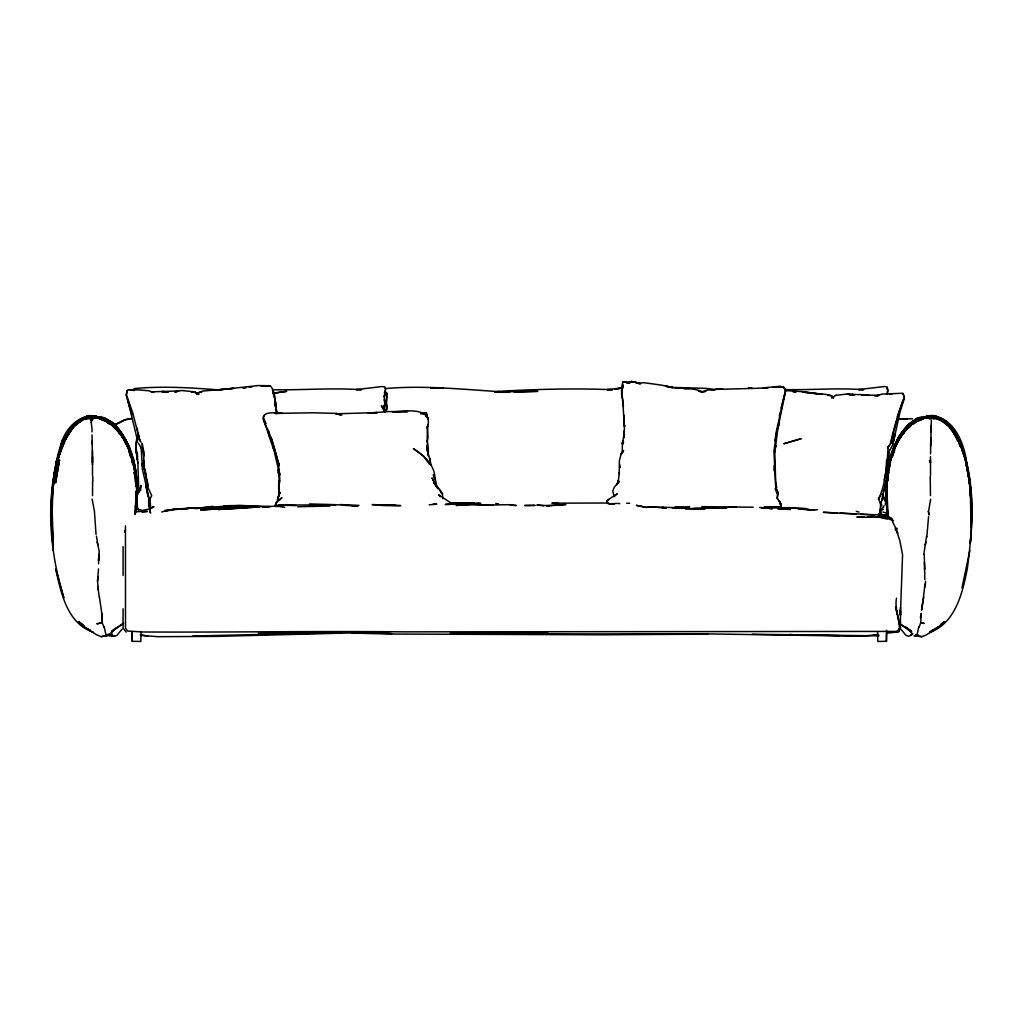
<?xml version="1.0" encoding="UTF-8"?>
<svg xmlns="http://www.w3.org/2000/svg" width="1023" height="1023" viewBox="0 0 1023 1023"><rect width="100%" height="100%" fill="white"/><g stroke="black" fill="none" stroke-linecap="round" stroke-linejoin="round"><path stroke-width="1.5" d="M123.08 575.476L123.08 546.653M132.057 633.365L132.133 641.306L140.816 641.459L141.084 631.907M886.583 633.365L886.506 641.306L877.824 641.459L877.555 631.907M897.005 528.469L896.762 531.423L899.844 540.707L902.567 554.786L900.406 615.194L900.406 609.772M900.406 615.194L900.419 607.509M92.479 475.299L92.518 450.44M123.08 608.723L123.054 628.275L126.264 632.112M930.227 476.27L930.47 495.631M622.368 384.354L622.355 387.819L623.365 385.223L621.575 388.446L621.639 395.185L622.675 398.574L624.337 426.821L624.644 425.031L623.992 434.788L622.355 443.739L622.253 453.24L622.585 452.025L621.038 454.404L619.388 460.798L619.184 473.828L619.375 472.6L618.199 481.807L618.378 480.388L616.818 484.723L619.26 481.373L614.337 487.14L612.764 490.976L614.081 496.424M624.222 437.678L624.247 431.156M92.479 464.608L92.032 434.916M92.748 480.708L92.773 476.27M888.527 472.23L886.468 487.511L887.158 506.845L887.069 481.424L888.578 470.887M930.508 459.8L930.521 475.299M930.546 453.931L930.879 437.678M92.505 462.741L92.556 456.706M924.472 562.471L924.664 569.312L924.242 554.517M884.115 479.928L886.391 470.49L888.22 446.642L887.772 448.138M135.944 512.51C139.23 484.237 137.312 452.409 118.681 429.353L118.553 429.238M136.238 491.219L135.189 513.738M886.059 481.155L886.302 502.907L887.504 515.554M135.151 514.531L136.225 491.513M931.071 431.885L931.339 420.159M931.058 431.744L931.25 425.811M896.532 598.135C894.064 609.427 901.263 620.45 899.038 631.408L896.391 631.83L900.419 627.687L900.521 611.613M930.585 446.245L931.326 425.133M136.34 491.897L135.573 507.498M136.954 503.009L137.223 481.283L133.284 458.074M926.748 537.625L928.59 516.513M136.366 492.114L135.969 502.856L135.944 492.14M930.687 443.611L930.789 440.977M135.727 506.897L136.353 491.986M135.829 507.063C139.32 473.892 131.916 423.253 92.39 415.683L91.712 416.578L91.06 415.543C77.569 417.205 67.019 427.64 62.377 440.069C52.876 467.754 50.14 497.651 51.623 526.794M624.183 424.686L623.851 415.223M925.227 586.78L925.534 581.256M52.672 489.71L51.495 508.827C52.838 481.347 54.385 450.67 72.07 428.126M971.083 530.847L970.29 543.392C972.515 520.234 972.643 496.756 968.679 473.777M148.309 485.912L144.038 467.14L143.552 450.516L143.757 456.168L142.197 443.291L142.888 451.463M442.857 498.687L442.499 493.585L440.146 490.58L441.322 492.485M880.547 514.339L880.24 509.544L880.547 514.339L880.982 509.569M98.822 556.32L98.477 560.681L99.039 554.364M98.361 589.875L97.556 581.179L98.528 568.916M929.69 632.534C955.61 622.905 962.4 593.161 967.259 569.031C972.86 526.589 976.505 480.644 959.331 440.312L962.873 449.698M97.556 581.179L97.939 576.716M885.355 504.723L885.649 501.296L883.105 495.746M135.049 513.687L135.305 510.528M887.619 392.87L887.849 390.274L886.762 388.535M887.926 469.736L889.345 450.401L888.488 452.435L892.759 444.967L900.125 411.655L904.37 398.42L902.925 393.791M885.445 485.119L886.302 502.907L886.11 485.81M56.265 463.688L56.559 460.58L56.201 463.509M914.664 635.5L916.698 636.344L918.846 626.677M888.079 516.577C883.898 482.562 886.941 421.629 931.429 416.412L928.884 416.31L929.626 416.297L918.091 419.686L928.296 416.233M776.662 429.852L774.871 440.721M922.784 601.46L921.582 610.181L923.692 597.061M53.388 486.002L53.72 482.856M54.398 476.552L54.743 473.406M136.954 436.246L135.663 448.074L136.315 450.504L135.918 447.332L137.069 459.711M149.486 498.61L149.345 499.774L142.491 469.455L141.123 447.371M136.66 440.76L135.982 446.22L137.862 463.138M886.532 487.255L888.488 471.245L886.532 487.255L887.158 507.076M893.169 431.565L890.33 443.816L888.156 446.923L890.867 443.547L897.644 416.323L903.948 398.203L904.051 395.786L902.734 393.254L881.89 394.098L877.555 395.466L878.974 395.21L861.954 395.223L868.808 394.904L847.351 394.239L851.098 394.725L847.901 393.906L835.65 395.389M886.468 487.511L888.386 472.396M894.166 438.829L894.869 433.778L892.644 443.944L894.332 437.588M133.834 390.735L134.115 388.587C162.836 385.876 192.273 387.781 221.058 390.095M773.976 467.664L774.296 465.248M52.864 488.265C56.84 462.997 60.152 423.803 89.73 416.246M888.373 473.815L886.685 486.206L886.954 502.958M384.175 408.177L384.853 403.446L384.149 399.699M386.055 403.139L386.988 396.566L386.362 394.43M53.158 486.539L56.009 466.565L54.513 473.918L57.953 458.304L57.544 459.864L65.127 440.453M106.558 634.644L106.302 636.344L111.533 632.789L115.714 628.365L113.131 630.117M923.168 599.798L924.958 584.082M54.833 473.828L52.621 488.367L54.654 475.081M926.531 536.154L925.316 544.76L925.892 541.909M55.229 470.465L55.702 467.511M56.188 464.57L56.674 461.616M888.565 472.409L886.685 486.206L888.092 515.247M879.908 496.385L878.463 499.16C884.32 487.28 886.11 473.112 886.557 459.941M920.393 617.815L921.173 613.378L920.726 622.713L919.127 627.163M136.98 442.345L137.709 438.164M606.933 501.232C605.693 505.055 612.406 503.495 614.324 504.224M623.084 444.072L623.544 441.514M885.522 475.337L886.391 470.49M882.427 496.718L882.875 494.262M887.938 472.805L881.084 503.124L880.944 501.961L881.864 506.027M91.188 422.627L92.3 418.522L94.231 418.445C88.502 418.049 93.042 428.1 91.929 431.885M277.361 499.62L279.356 495.017L279.126 496.168M883.424 493.968L882.222 500.055L882.504 498.687M427.23 450.58L427.154 444.02M384.264 396.08L385.556 389.827L385.006 386.963L382.039 386.541L356.234 389.597L361.324 389.725C331.721 387.691 302.156 390.249 272.399 389.737M886.813 394.52L887.785 389.827L887.235 386.963L884.268 386.541L858.463 389.597L863.553 389.725C837.594 387.704 811.738 390.159 785.626 389.571M125.458 525.784L125.497 628.16L127.645 631.038L142.696 631.984C229.843 632.444 317.028 630.961 404.072 631.856L899.038 631.408L900.099 626.281L899.959 627.457L895.649 607.035L897.427 614.542M925.214 544.696L923.922 554.082M961.952 587.905L969.817 550.579M887.964 466.296L888.578 463.47M888.872 469.467L890.458 462.051M930.649 499.25L928.564 511.295L929.14 515.004L928.181 511.308M55.14 472.37L55.817 469.301M784.82 393.804L780.997 408.1M427.205 441.54L427.345 427.282L427.154 428.087L428.202 424.545M60.127 449.698L62.377 440.069L59.922 449.609L63.669 440.312C44.449 490.081 48.337 547.51 63.835 597.854L55.741 569.031C60.869 592.496 67.122 623.787 93.489 632.278M896.263 421.003L893.591 430.312M385.901 411.463L387.231 405.377L386.566 407.832L386.566 393.919M384.367 392.973L384.878 390.888M888.859 469.762L890.342 463.828M777.749 428.752L779.513 422.333L776.828 430.248M57.62 459.276L58.695 455.171M384.277 397.052L385.39 392.87M56.917 460.145L58.784 453.176M883.309 491.794L883.974 489.365M91.801 416.604L92.044 415.734L94.551 415.811L104.806 419.596L110.88 423.445L104.41 420.095M60.779 449.826L58.068 459.353L59.705 453.931M892.222 456.897L894.409 449.468M912.708 633.429L912.414 634.401L910.764 634.49M779.321 415.811L780.958 410.415M886.34 641.459L886.596 630.36M889.486 459.225C894.46 441.77 904.102 422.103 923.104 417.128M897.273 416.693L898.603 412.793M899.051 411.489L903.028 400.044M60.715 450.747L57.314 460.286L54.385 473.713L60.408 449.455L68.873 432L65.638 439.353M892.286 456.961L894.844 449.826M899.038 631.408L900.419 627.687L897.644 631.984L886.647 633.199M61.278 448.47L64.232 440.338L69.18 431.987L64.117 440.389L72.812 427.243M92.287 416.719L91.993 417.435M90.612 418.484L91.686 416.233C101.929 417.179 111.456 422.87 117.683 431.015L112.274 425.952M124.512 532.267L125.471 529.824M137.082 495.618L140.241 489.326L140.842 485.234L140.586 490.605M149.985 497.485L148.565 502.677L149.933 509.147L148.591 500.631L148.731 503.175M276.21 503.521L276.862 502.076L275.277 504.48L275.507 506.475L281.146 506.436L278.947 506.129L284.752 507.318M62.237 446.961L64.232 442.601M91.495 416.617L92.044 415.734M899.268 439.749C904.728 427.627 916.851 416.233 930.725 416.502M66.342 437.524L68.95 432.051M896.596 528.098L895.534 530.285L895.202 527.062L892.478 521.704L893.488 520.541C882.286 514.556 868.911 518.316 856.852 517.024L864.448 517.126M898.347 439.033L894.14 447.562L887.977 467.933C891.596 449.762 899.025 429.085 916.749 420.351L910.585 423.829L904.191 430.504M898.693 440.005L894.959 447.55C899.025 437.78 904.562 427.946 913.667 422.09M894.856 447.984L898.821 440.043M905.687 430.108L899.473 438.714L904.997 430.363L910.189 425.555M65.638 438.931L67.007 436.463M878.463 499.16L879.371 497.536L878.693 498.917L880.598 504.659L879.908 512.779M931.224 416.796L931.94 415.543C954.702 418.356 964.293 443.343 966.697 463.368M884.038 505.848L882.951 507.74L880.803 508.763M104.154 626.677L106.302 636.344L107.249 634.529M69.615 431.246L73.336 425.312L64.232 440.338L60.741 449.327L69.116 431.706L64.244 440.401L69.155 431.719L64.909 440.248C70.318 430.9 76.763 421.054 87.364 417.154M122.006 629.196L116.967 635.321L114.678 636.268L111.622 635.27M899.473 438.714L906.225 428.816M899.191 437.818L901.685 434.161M904.447 429.238L897.529 438.905C903.629 429.021 911.941 419.468 924.076 417.499M931.454 417.218L932.196 416.182L931.672 416.693M899.307 438.752L905.329 430.402L912.043 423.727L918.744 419.507L911.646 424.008M905.572 430.082L899.46 438.266L905.355 430.414M70.638 430.363L72.441 428.036M69.602 430.683L74.257 424.698L80.063 420.427M905.317 428.931L903.092 431.143L911.992 422.282L908.654 425.606M127.491 390.454L126.059 395.07L131.954 414.647L127.632 399.469L136.724 437.281M905.342 430.568C911.583 422.473 920.917 416.732 931.109 415.491L931.825 416.898M903.092 431.143L909.741 424.302L918.91 419.635M607.56 500.925L608.711 499.569M911.519 423.906L904.268 430.581L898.539 438.905L893.859 448.227C899.92 433.049 911.787 418.739 928.743 416.041L918.488 419.724L928.449 415.811L931.288 416.553L930.61 415.683L928.27 415.888L924.089 417.218L918.143 419.622L911.608 423.854L918.296 419.775L928.232 416.63M909.843 425.606L912.12 423.394L918.59 420.095M91.341 418.458L90.689 419.072L91.392 420.325M930.598 417.077L932.106 415.722L934.114 415.709L944.881 421.757M910.687 425.977L905.189 431.092L899.268 438.624C906.915 427.755 917.222 417.103 931.314 416.233L932.388 418.484M197.439 393.484L202.656 391.067L233.5 388.344L215.891 390.223M930.968 417.09L931.979 416.182M77.914 421.693L79.922 419.903M74.922 424.404L80.126 419.724M264.535 415.197L263.205 417.333L263.282 419.238L269.049 435.466L268.397 431.489L268.755 435.427L273.844 449.851L273.435 447.946L278.614 470.081L278.358 468.956L278.384 473.444L278.486 469.352L279.369 483.572L279.688 480.426L278.588 484.825L278.959 495.899M931.966 416.131L934.856 415.568L943.449 419.762M90.625 415.798L85.203 417.333L78.119 421.86L80.318 419.89L88.937 415.798L90.894 415.722L91.955 416.732M78.119 421.77L80.318 419.89M89.96 416.885L90.983 416.016L93.86 416.489M78.017 422.179L80.254 420.3M614.158 496.705L617.227 493.725L606.805 500.656C606.191 506.219 616.396 502.319 619.772 503.712M77.94 421.949L84.039 418.317M78.004 421.898L80.318 420.044M932.375 415.798L938.129 417.269L934.728 416.514L943.078 420.21L948.909 424.443C946.416 417.269 919.946 414.213 937.81 417.077C954.919 424.366 961.147 444.072 965.584 460.542L962.234 449.468M917.171 418.266L908.258 424.993L917.171 418.266L920.47 417.141L924.204 417.985M930.239 416.834L931.684 415.734M81.354 420.913L75.063 425.606C79.257 422.039 84.704 415.926 90.791 418.509L91.725 420.121M931.595 417.09L932.324 416.54M123.387 623.595L111.52 631.651M940.981 624.056L944.638 621.524L939.702 626.498L929.984 631.562M923.437 417.461C911.224 419.417 903.053 429.877 897.222 439.967L904.089 429.698L897.503 439.634C903.04 429.519 911.148 418.241 923.628 417.346M123.566 623.16L111.788 631.101M912.043 423.727L923.718 417.525M627.662 383.229L631.702 381.451L639.925 383.395L631.114 381.464L639.567 383.152L644.004 382.692L661.293 385.108L672.584 387.474L665.947 386.234C677.84 389.712 690.666 386.656 702.136 391.643L708.006 389.916L714.003 390.108M91.085 417.256L92.108 416.63C99.078 416.63 105.497 420.376 110.765 424.647L104.499 420.248L98.86 418.228M913.079 424.161L915.649 422.589M915.93 420.3L909.741 423.906L919.178 419.456M85.178 417.461L81.495 419.583L89.27 416.208M932.605 630.36L939.472 626.396L944.28 621.677L937.516 627.879L939.472 626.396L926.071 635.04L921.787 636.677L918.718 636.408L915.751 634.529L916.698 636.344M910.841 424.059L920.419 419.264M79.551 419.762L88.144 415.568L91.034 416.131M80.216 420.133L88.502 416.259L90.088 415.926L90.42 416.847M81.444 419.839L83.912 418.484M924.28 417.614L911.493 423.445C917.516 419.635 924.344 415.913 931.633 415.965L932.733 416.949M917.644 420.325L910.956 423.893L922.081 418.356M917.541 420.312L911.276 423.599L921.774 418.637M87.837 417.205L74.794 424.941L64.909 440.248C69.27 429.2 77.505 417.55 90.088 415.926L90.369 416.924M94.717 416.975L97.914 416.911M115.74 424.673L125.279 419.865L131.596 418.433M90.638 416.988C99.231 414.558 108.425 420.977 114.41 426.578M918.168 419.878L910.125 423.982L903.667 430.632L910.125 423.982L916.94 419.468L926.761 416.451M914.652 420.543L913.424 421.144L918.347 419.289M114.538 424.66L124.461 419.826L131.775 418.484M85.178 417.371L79.602 419.89L73.848 424.519L79.922 420.21L90.088 415.926M880.112 510.746L883.412 509.288M85.178 418.727L89.755 417.333L85.548 419.123M913.59 420.913L920.674 418.369M79.909 420.095L83.745 418.471M918.232 421.016L922.541 419.289M630.488 381.809L627.035 383.177L629.925 382.333L622.636 381.835L621.856 395.466L623.467 406.86M924.485 418.138L928.654 416.578M924.907 418.241C908.015 424.545 929.357 414.494 931.748 417.896M932.618 416.578L933.909 416.118M924.14 418.228L918.283 420.261L928.181 416.693L931.915 417.256L927.247 417.844M911.378 635.27L908.322 636.268L905.675 635.053L900.994 629.196M85.28 417.742L90.804 416.745M161.749 512.011C178.437 506.948 195.815 509.301 212.874 506.347M913.987 635.999L918.079 634.784M85.139 417.806L88.911 416.681M705.832 391.361L702.085 392.448L698.21 390.914M420.709 413.919L426.501 412.96L427.831 419.072M109.013 635.999L114.154 635.692M712.379 390.364C714.924 388.19 731.931 389.584 716.65 389.188M385.159 388.587C426.476 384.929 468.291 390.032 509.62 392.282M889.46 394.494L891.992 393.842M150.151 508.942L142.35 510.4L139.141 509.428M90.842 416.962L93.119 416.412M88.055 416.502L85.165 417.218L88.451 415.965L90.229 416.08L90.945 417.231L91.776 416.092L99.052 417.614L91.507 416.911M85.037 419.034L90.05 418.56M177.823 391.093L181.953 390.543L194.664 391.835L198.922 394.52L194.766 392.052L198.002 394.098L197.324 394.008L198.321 393.446L196.902 394.315L199.191 392.308L201.736 392.09M175.611 391.579L178.45 390.952L151.455 391.86L153.667 392.41L148.54 390.76L138.744 389.904L128.924 389.661L126.929 390.633L126.481 394.852L132.785 412.985L139.742 440.44L137.785 432.448L138.476 434.685M174.933 392.244L177.145 391.771M763.248 388.292L765.843 387.73M933.155 418.982C938.871 417.384 944.203 421.783 947.937 425.606L941.646 420.913L933.245 417.333L939.178 419.315L935.559 417.819L933.014 418.049M878.629 634.656L861.251 636.268L708.121 633.902L489.403 633.928M919.639 418.356L920.79 418.113M340.045 504.825L283.78 505.081M215.84 390.198L258.039 385.556L270.289 385.761C276.389 392.73 274.778 403.535 276.542 412.128M420.913 413.113L426.31 412.883M89.858 416.412L91.431 416.144M243.103 388.305L246.134 387.807M249.164 387.308L252.195 386.822M925.994 417.896L931.454 417.077L931.94 418.011M107.786 634.439L112.325 634.132M192.081 508.009L164.703 510.451M90.408 416.604L92.761 416.271M273.934 393.164L286.76 391.336L273.039 393.164M429.238 504.863L436.731 504.134L432.998 504.237M853.272 395.108L849.039 394.52M622.521 387.986L614.964 389.021L622.687 388.049M933.283 416.246L937.81 417.077L934.945 416.502M164.55 511.027L174.268 509.109L173.526 509.185L183.488 509.288L190.713 508.035L188.296 508.162M925.086 416.911L928.283 416.975M878.143 634.477L873.412 635.053L877.785 634.529M137.12 511.807L142.964 511.129M924.626 418.113L928.398 417.678M212.324 506.59L197.055 508.572L189.907 508.073M622.713 387.896L607.278 389.597L612.368 389.725C574.056 388.126 535.464 389.239 497.101 391.425M101.213 636.677L105.932 635.59L101.213 636.677L96.507 634.695L83.426 626.549L78.72 621.677L84.398 626.281L78.362 621.524L82.019 624.056M141.967 511.871L147.159 511.347M169.294 510.387L170.24 510.298L164.741 510.809M762.953 507.753L779.347 507.267L780.792 506.526L779.91 502.114L777.109 498.227L777.851 492.408L775.792 488.483L773.938 450.9L777.352 426.975L785.613 390.032L784.13 387.282L780.025 386.246L760.115 388.203L722.276 389.251M217.567 506.705L239.663 505.49L270.596 506.628M765.191 388.062L768.209 387.807M91.571 416.514L94.116 416.31L93.374 416.297L104.909 419.686L94.704 416.233M92.275 416.502C99.039 415.939 105.484 419.737 110.88 423.445M217.042 506.948L239.126 505.797L268.538 506.858M395.748 505.311L385.236 505.362M622.815 381.924L629.989 382.96M812.863 510.055L817.556 509.697M261.121 386.157L269.919 385.914M297.719 506.743L329.879 506.078M672.213 507.92L705.052 508.917L685.308 508.942M392.384 411.783C403.088 411.694 414.878 408.65 424.737 414.098C428.765 417.103 429.2 422.678 427.333 427.013L427.512 426.271L428.036 437.716L427.128 442.128L427.307 440.9L428.126 446.143L427.473 449.941L427.128 446.105L428.432 451.169L428.151 454.877L427.397 450.708L430.235 460.619M281.632 505.912L262.502 506.756M546.768 505.886L565.821 504.531L547.215 505.643L549.568 505.707L536.845 505.03L543.788 505.835M773.132 387.257L782.838 387.065L785.766 390.236L778.004 427.755L774.795 452.23L775.715 483.789L775.728 483.009L776.329 489.39L777.876 492.958L775.997 488.943L778.068 492.523L777.314 498.508L780.127 502.319L781.009 506.756L763.657 507.753M278.218 505.196L285.174 504.748L275.647 505.503L276.619 501.602L281.939 497.638L278.78 500.886L277.617 497.549L280.085 492.651L279.484 494.096L279.01 482.255L279.778 479.212C279.573 462.652 273.947 446.437 268.512 430.836C258.704 413.433 263.346 411.63 282.195 413.292L275.059 413.407L312.59 412.793L336.401 413.394L341.823 415.095M371.183 412.96L368.152 413.151L388.28 411.566L407.55 411.655L393.881 411.719M374.201 412.768L377.231 412.589L335.761 413.816L340.531 414.942M932.311 416.719L934.255 416.604C945.802 419.967 953.653 429.877 957.72 440.747C953.091 430.862 946.224 421.144 935.636 417.154M471.322 503.802L479.186 503.354M228.602 508.981L259.599 506.871L217.963 509.467L228.602 508.981L216.582 508.214L220.687 508.853M447.946 504.403L449.992 503.84L449.596 502.101L438.598 494.787L440.056 496.73M480.823 503.188L445.235 504.441L465.465 503.968M341.772 632.7L192.823 635.986M514.275 392.295L537.817 391.336L494.454 391.886L508.111 392.321M142.018 511.73L147.146 511.538M686.305 506.986L689.297 506.871M684.438 388.753L689.259 388.587M932.196 416.745L937.797 417.333L944.715 421.949M212.694 507.139L218.858 506.922M673.876 507.932L681.625 507.664L661.843 507.318L666.229 507.958M211.863 507.715L245.558 507.152M254.868 505.886C244.433 505.733 234.369 505.298 223.935 505.874M689.592 506.82L674.822 507.382L683.351 506.973M764.13 507.779L771.444 507.574L763.606 507.74M99.5 417.205L102.53 417.141L107.325 420.057M311.785 505.311L314.867 505.247M91.367 415.965C118.502 417.742 130.931 447.435 134.998 470.785L127.696 446.181L122.21 435.645L127.696 446.181L132.031 458.33L128.374 448.01M752.25 634.234L878.974 635.846M90.152 416.259L88.221 416.284L80.126 420.568L74.794 424.941L80.421 420.415L88.745 416.604L90.689 416.719M470.964 503.022L454.148 503.201L474.301 502.92M211.812 507.843L243.014 506.628L233.436 507.766L198.181 507.868M701.816 506.654L753.222 507.203M558.2 503.15L551.883 503.175L607.867 503.009M708.312 634.145L602.47 634.784L391.157 634.055L349.508 632.981L216.633 636.396L157.683 636.677L141.251 635.436M285.238 505.081L291.619 505.068M493.329 505.093L487.101 505.106L508.431 504.697L516.334 505.503L510.387 505.157M258.32 633.263L326.861 632.521L292.936 633.263M389.264 633.263L352.014 633.263L371.592 633.263M450.273 633.263L548.034 633.263L516.513 633.224M309.547 503.93L335.403 504.659M724.246 506.743L736.419 506.909M188.462 508.137L191.518 508.15M381.157 505.452L400.735 505.618L372.321 504.71M497.6 392.244L503.623 392.321M932.848 416.259L934.779 416.284C941.838 419.379 948.359 423.893 952.477 430.542L946.428 423.484L935.163 417.205M449.596 502.664L467.907 502.907M867.491 517.165L879.652 517.331L887.414 519.109M748.184 388.229L752.161 388.292L748.772 388.229M912.516 418.855L897.005 418.829L907.299 418.931M789.296 634.503L792.429 634.58M801.866 634.784L839.563 635.615M847.428 635.794L861.571 636.101M285.059 505.336L296.299 505.592M626.677 503.226L629.669 503.303M365.109 632.738L391.566 633.544M671.19 387.385L706.049 388.382L716.062 389.571M764.296 507.114L806.06 508.661L779.743 507.689M930.7 418.522L928.769 418.445L930.968 418.816M764.271 507.127L767.519 507.255M772.275 507.421L776.649 507.574M806.776 509.377L798.413 509.07L813.835 510.042L806.776 509.377L810.587 509.799M382.385 505.068L372.474 504.544M130.087 390.121L132.875 390.249M874.844 396.016L877.939 396.17M343.05 505.285L357.807 506.04L351.746 505.694M837.338 513.06L823.362 512.318L878.169 514.901L887.964 516.423L892.158 518.456M840.446 513.226L855.982 514.058M860.65 514.313L874.627 515.055M836.175 395.21L831.494 397.857L833.106 397.359L832.108 396.796M781.7 508.917L790.447 509.467L777.825 508.661L780.242 508.815M931.493 416.911L928.526 416.693L932.017 416.016L933.04 416.885M759.501 507.472L772.365 508.687L762.493 507.702M761.035 507.625L768.631 508.29M422.103 413.215L421.195 413.126L424.737 414.098L427.985 418.305L425.964 415.504L426.987 417.231L426.923 415.057M932.043 416.796L924.69 417.039L932.017 416.016L923.948 417.614L931.224 416.092L932.055 417.167L932.771 416.08C945.457 417.179 953.743 429.404 958.167 440.338L950.162 427.345M921.787 636.677L916.698 635.526M94.602 417.678L98.374 418.113M896.391 631.83L897.644 631.984M495.759 503.482L498.482 503.815M879.051 515.387L886.941 516.832M358.983 505.388L340.595 504.608L346.183 505.17M827.722 395.21L831.277 395.671L833.592 397.998M930.239 416.271L932.592 416.604M92.94 415.696L105.267 419.724L111.597 423.586L105.459 420.312M97.006 417.896L91.546 417.077L90.689 419.072L91.252 417.896L93.835 417.205L98.016 417.653L103.643 420.057L98.093 418.241M785.178 390.569L803.029 391.707L822.032 394.379L802.249 391.745C811.955 394.558 822.645 392.474 831.955 396.029L833.515 397.653M793.209 391.975L795.792 392.372M96.239 416.451C121.251 420.747 131.136 448.675 135.599 470.516C133.655 459.506 130.548 448.637 124.947 438.905L128.86 447.562L124.653 439.033M931.569 416.144L933.142 416.412M99.372 417.346C115.548 418.957 124 435.606 129.921 448.803C125.062 438.087 118.937 426.693 108.464 420.543L114.295 424.724L120.382 431.757L111.251 422.512L98.924 417.499M140.279 634.797L147.708 636.025M883.872 514.799L888.207 515.618L878.437 513.776M638.927 383.791L640.308 384.047M934.089 416.681L937.439 417.371L933.833 416.451M102.326 418.369L104.551 418.842M94.116 417.205L97.671 417.972M852.607 394.443L851.967 394.303L854.819 394.929M99.563 417.461C107.543 418.855 115.203 423.113 119.116 430.453L112.99 423.19L105.765 419.366M929.881 416.412L932.158 416.962M856.264 511.359L858.949 512.024M94.525 415.965L104.819 419.558L98.822 417.218M99.282 417.269L103.361 418.356L99.896 417.128M103.745 419.225L111.008 422.282L118.681 429.353L111.251 422.512L113.259 423.906L106.84 420.363L102.581 419.264M103.911 419.264L106.737 420.095M101.226 418.637C118.86 423.624 127.76 442.243 132.402 458.56L130.906 454.225M104.09 419.635L113.259 424.302L118.681 429.353M90.996 416.591L92.364 417.026L91.533 416.271M94.768 416.63C111.072 419.353 122.428 433.125 128.182 447.793L123.463 438.419M882.939 512.024L886.839 513.303M101.405 418.42L109.576 421.144L114.781 424.519L105.113 418.202L107.172 419.98M100.919 418.356C111.047 421.028 118.553 429.11 123.821 437.818M94.372 416.08L104.499 419.673M930.585 416.412L931.633 416.783M98.72 417.614L111.354 423.445L104.193 419.494L110.957 423.727M132.299 641.459L132.044 631.907M94.346 416.578L101.29 419.161M100.459 419.289L104.768 421.016M99.257 417.563L111.123 423.842M90.676 416.54L92.032 417.09L91.021 416.182M939.255 418.471L943.091 420.095M107.568 421.374L112.875 423.957L106.251 420.351L112.415 423.829L117.977 429.187L110.471 422.576L118.809 430.504L112.044 423.893L105.356 420.325M891.736 519.837L887.171 517.587L891.238 519.85M939.114 418.292L945.009 422.115M109.717 634.516L112.683 636.101M105.088 420.018L112.21 423.944L118.681 430.657M90.804 416.182L92.032 417.09M911.544 631.396L900.509 624.12M107.338 422.589L109.909 424.149M911.48 631.651L899.677 623.877M281.325 505.822L282.578 506.615M943.948 421.514C956.965 429.98 961.454 446.578 965.993 460.58C971.313 482.485 971.658 505.068 970.942 527.484L970.367 488.559M911.442 631.14L905.432 626.907L911.621 633.032M91.316 415.734L92.761 416.834M91.009 418.906L89.986 418.049L90.983 420.236M942.874 419.724L948.078 424.404M111.724 423.599C118.706 429.865 124.64 437.46 128.131 446.22M114.576 427.103L122.798 437.141M117.952 430.363L117.466 429.89L121.801 436.015M115.433 428.177L122.824 437.563L117.44 430.146M950.725 427.934C967.285 449.34 969.894 478.048 971.134 504.173L970.136 487.587L967.221 467.78M141.928 449.084L138.348 443.151M139.55 440.21L141.084 442.179M117.428 430.031L121.737 435.593L127.517 446.105L125.356 442.166M91.993 416.029L92.952 417.269M950.879 428.074L953.538 431.591M951.032 428.279L952.899 430.747M117.197 428.88L124.269 438.343L119.614 431.936M98.924 417.384L99.602 418.305M117.645 430.414L122.76 437.537M896.762 531.423L898.015 533.2M437.486 487.933L433.509 482.319L439.864 489.646L441.706 493.802M386.208 392.18L387.512 394.111M429.634 464.416L423.739 456.348L413.471 448.675C424.161 455.414 435.619 465.759 434.877 479.57L433.343 474.659L435.466 479.608L436.77 487.127L432.026 477.946L438.087 489.02M110.292 633.429L111.328 635.027M953.82 431.987L958.781 439.98L965.993 460.58L962.362 450.823M882.107 494.237L883.488 496.59M150.343 512.037L150.765 512.753M775.204 488.572L777.301 494.16M955.994 436.463L957.362 438.931M123.911 439.532L121.737 435.593L125.919 443.892M930.598 416.706L930.623 417.32M955.022 434.021L961.633 448.048M140.1 490.426L138.68 487.805L137.824 461.769M127.517 446.105L124.282 440.056L128.412 448.176M956.965 437.908L954.139 432.435L958.768 440.338L961.364 448.291M882.274 494.838L885.164 501.18M124.179 440.043L128.144 447.984M137.108 507.779L138.68 510.976M136.724 505.848L138.463 509.48M959.28 443.765L960.635 446.603M930.419 462.562L929.485 460.58L930.495 462.741L930.444 456.706M263.96 418.931L266.057 423.637M957.873 440.453L960.802 447.115L958.385 440.644M123.604 438.266L125.957 443.701M146.289 475.132L144.038 467.14L148.194 488.124L151.724 495.567L150.023 499.109L150.586 507.101M150.164 512.868L149.742 508.853M961.965 449.788L963.871 455.107M383.957 409.763L384.699 411.821M102.044 615.654L101.878 613.327L102.274 622.713L103.873 627.163M129.307 452.959L130.739 457.102M385.313 412.128L384.034 408.394L384.993 411.463M429.852 458.291L431.028 465.452M449.545 503.175L449.915 504.288M128.604 449.506L130.906 457.115M277.949 460.874L279.292 465.618L271.274 437.396M385.39 411.719L383.663 405.377L384.328 407.832L384.955 402.819L384.098 396.054M964.216 453.176L966.083 460.145M964.305 455.171L965.38 459.276M967.323 470.606L968.116 473.598L966.249 465.005M773.81 468.866L774.82 472.69M279.177 471.654L279.944 474.582M930.866 415.811L931.122 416.783M131.622 460.005L132.798 464.583M138.834 492.165L137.875 483.662M92.121 499.147L94.436 511.295L96.034 534.402M964.344 456.437L967.873 470.721M137.785 432.448L139.742 440.44M149.013 504.441L149.908 510.682M966.275 465.081L968.909 478.559M97.198 541.96L99.18 551.231L98.54 563.711M99.397 596.946L101.239 609.58M272.745 390.53L274.074 397.423M143.501 459.928L144.46 469.826M967.183 466.296L968.41 473.598M99.308 597.061L97.773 586.78M97.786 544.696L96.469 536.154M966.326 461.616L966.812 464.57M967.298 467.511L967.771 470.465M969.408 481.705L971.53 508.853L970.328 489.71M137.581 459.532L136.161 450.299L136.443 453.023M968.333 475.094L970.136 487.063M276.837 413.305L274.931 398.241L276.734 413.509M135.036 476.782L134.409 472.319L135.931 486.015M135.049 476.897L134.409 472.166L134.972 476.526M968.167 473.828L968.96 479.608M969.356 482.498L969.945 486.82M135.56 480.951L136.34 486.846M137.248 428.215L137.606 431.041M386.183 403.625L386.937 409.763M101.341 610.207L102.134 616.818M137.159 503.201L137.491 506.027M136.89 436.361L137.197 439.289M968.257 473.406L968.576 476.577M619.887 464.877L620.155 467.588M428.1 453.253L428.317 455.823M924.472 568.916L924.894 574.12M274.65 403.126L274.855 406.003M51.917 531.321L53.183 550.579L52.186 530.822M137.376 453.036L137.594 457.217M92.62 480.861L92.53 495.631M92.211 440.977L92.326 444.135M924.69 575.195L924.83 579.632M102.121 616.588L102.249 622.713M52.032 504.812L53.119 543.162L51.943 521.142L52.864 487.587L52.032 504.812M887.133 480.682L886.826 485.273C887.823 469.02 891.353 452.716 899.23 438.33C892.388 451.463 888.271 465.925 887.133 480.682M776.508 486.5L776.176 489.864L776.508 486.5M624.35 431.22L623.992 434.788L624.35 431.22M775.69 445.811L774.641 452.089L775.69 445.811M57.454 471.207L55.613 482.946L59.551 459.877L57.454 471.207M622.585 442.409L622.355 443.739L622.905 440.772L622.585 442.409M890.982 457.844L888.476 467.383L892.107 453.943L890.982 457.844M142.9 468.496L142.491 469.455L143.578 467.78L142.9 468.496M898.923 438.061L895.432 444.775L899.281 437.524L898.923 438.061M621.907 452.818L621.038 454.404L623.621 450.491L621.907 452.818M74.091 424.443L69.743 430.056L75.983 422.716L74.091 424.443M92.377 416.029L91.738 416.63L94.934 416.271L92.377 416.029M152.337 507.472L151.097 508.047L153.987 506.794L152.337 507.472M932.95 417.346L932.004 417.768L935.099 417.55L932.95 417.346M923.974 417.282L918.143 419.622L923.91 417.371M801.214 438.65L784.002 443.701L801.214 438.65M101.098 622.969L97.083 623.774L101.098 622.969M194.242 391.86L191.544 392.359L194.242 391.86M90.05 417.346L87.901 417.55L90.996 417.768L90.05 417.346M222.515 508.559L200.853 509.978L222.515 508.559M471.475 504.505L456.322 505.413L471.475 504.505L488.495 505.017L471.475 504.505M702.52 508.29L693.543 508.533L727.059 507.766L702.52 508.29M436.693 387.883L430.606 388.024L443.291 388.126L436.693 387.883M534.939 505.4L524.748 505.503L534.939 505.4M162.542 391.592L161.621 391.553L168.475 391.873L162.542 391.592M666.024 507.804L648.083 506.73L666.024 507.804M212.848 508.776L208.257 508.533L216.237 509.032L212.848 508.776M646.728 507.485L636.511 505.375L646.728 507.485M924.153 623.467L920.751 622.713L924.153 623.467M90.395 630.36L83.426 626.549L90.305 630.462M114.908 424.558L109.41 420.913L114.908 424.558M122.146 435.478L118.195 430.338L124.064 438.471L122.146 435.478M122.722 437.064L117.466 429.89L122.734 437.051M383.753 409.469L381.387 405.645L385.019 412.077L383.753 409.469M781.073 504.723L780.127 502.319L781.073 504.723M148.194 496.705L145.957 485.759L148.194 496.705M142.466 465.555L142.107 463.432L142.504 466.386L142.466 465.555M136.788 487.6L134.128 467.204L136.788 487.6"/></g></svg>
